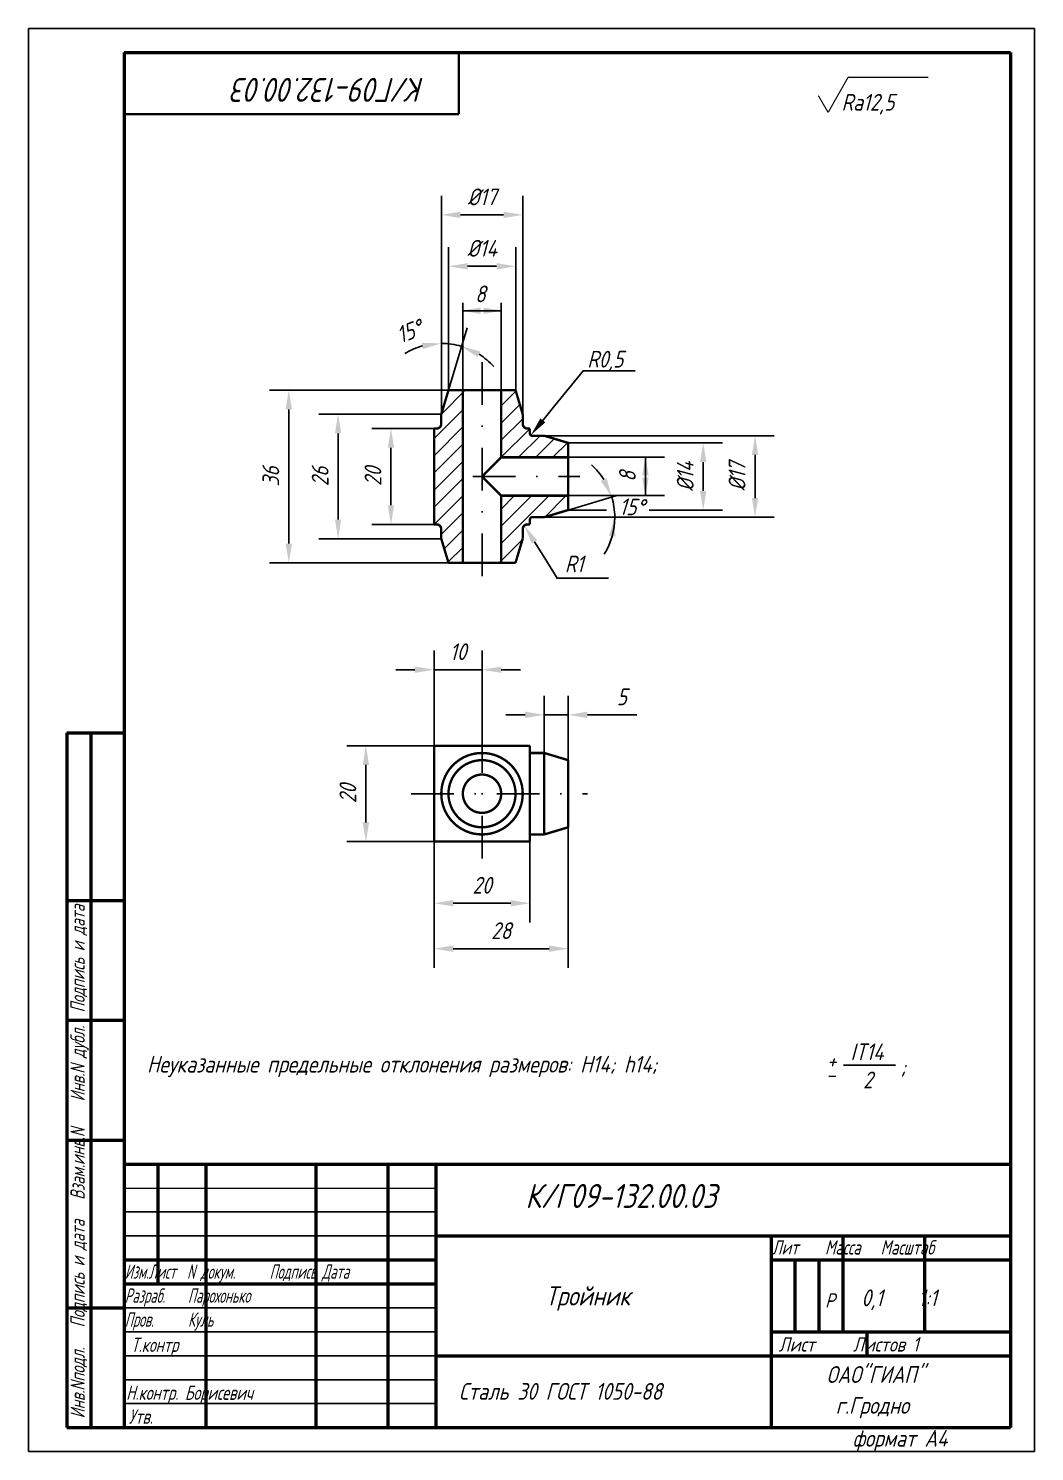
# Model space of a CAD drawing. Header units: inches. Extents: x 0 to 1949, y 0 to 841.
# Drawn here: x 853.2 to 1063.2, y 11.3 to 308.3 of the extents above; entities that cross this region are included whole.
import ezdxf
from ezdxf.enums import TextEntityAlignment as Align

# ---------------------------------------------------------------- set-up
doc = ezdxf.new("R2010")
doc.units = ezdxf.units.IN
doc.header["$LTSCALE"] = 0.7
doc.header["$MEASUREMENT"] = 0
doc.linetypes.add('DASHDOT', pattern=[25.4, 12.7, -6.35, 0, -6.35])
doc.styles.add('ROMANC', font='romanc', dxfattribs={"width": 0.8, "oblique": 15, "height": 3.5})
doc.styles.get("Standard").update_dxf_attribs({"font": 'romand.shx', "width": 0.8, "oblique": 15, "height": 3.5})
doc.dimstyles.get("Standard").update_dxf_attribs({"dimtxt": 3.5, "dimasz": 4, "dimexe": 4, "dimexo": 0, "dimgap": 2, "dimtad": 1, "dimdec": 0, "dimdsep": 46, "dimtxsty": 'Standard', "dimcen": 0.09, "dimadec": 0, "dimazin": 0, "dimtfac": 1, "dimtdec": 0, "dimtmove": 0, "dimatfit": 3, "dimfxl": 0, "dimtolj": 1, "dimtzin": 0, "dimlwd": 25, "dimlwe": 25, "dimarcsym": 0})

# ---------------------------------------------------------------- blocks, each defined once
blk = doc.blocks.new('*D323')
at = {"color": 0, "lineweight": 25}
for p, q in [((937.84, 224.76), (924.84, 224.76)), ((928.84, 220.76), (928.84, 208.76)), ((937.87, 204.76), (924.84, 204.76))]:
    blk.add_line(p, q, dxfattribs=at)
for points in [[(928.17, 220.76), (929.51, 220.76), (928.84, 224.76)], [(928.17, 208.76), (929.51, 208.76), (928.84, 204.76)]]:
    blk.add_solid(points, dxfattribs=at)
at = {"layer": 'DEFPOINTS', "color": 0, "lineweight": 25}
for p in [(937.84, 224.76), (928.84, 204.76), (937.87, 204.76)]:
    blk.add_point(p, dxfattribs=at)
at = {"color": 0, "insert": (925.09, 214.76), "char_height": 3.5, "attachment_point": 5, "rotation": 90}
blk.add_mtext('\\A1;20', dxfattribs=at)
blk = doc.blocks.new('*D324')
at = {"color": 0, "lineweight": 25}
blk.add_line((940.84, 232.76), (944.73, 245.75), dxfattribs=at)
for start, end in [(105.5877, 121.1753), (73.3008, 90), (42.1254, 57.7131)]:
    blk.add_arc((939.35, 227.79), 14.75, start, end, dxfattribs=at)
for points in [[(935.29, 242.66), (935.47, 241.34), (939.35, 242.54)], [(946.95, 239.65), (947.5, 240.86), (943.58, 241.92)]]:
    blk.add_solid(points, dxfattribs=at)
at = {"layer": 'DEFPOINTS', "color": 0, "lineweight": 25}
for p in [(939.35, 265.34), (942.19, 242.26), (940.84, 232.76), (939.34, 227.76), (939.35, 227.79)]:
    blk.add_point(p, dxfattribs=at)
at = {"color": 0, "insert": (932.67, 245.04), "char_height": 3.5, "attachment_point": 5, "rotation": 21.1435}
blk.add_mtext('\\A1;15%%D', dxfattribs=at)
blk = doc.blocks.new('*D331')
at = {"color": 0, "lineweight": 25}
for p, q in [((939.34, 227.76), (913.8, 227.76)), ((917.8, 223.76), (917.8, 205.76)), ((939.34, 201.76), (913.8, 201.76))]:
    blk.add_line(p, q, dxfattribs=at)
for points in [[(917.14, 223.76), (918.47, 223.76), (917.8, 227.76)], [(917.14, 205.76), (918.47, 205.76), (917.8, 201.76)]]:
    blk.add_solid(points, dxfattribs=at)
at = {"layer": 'DEFPOINTS', "color": 0, "lineweight": 25}
for p in [(939.34, 227.76), (917.8, 201.76), (939.34, 201.76)]:
    blk.add_point(p, dxfattribs=at)
at = {"color": 0, "lineweight": 25, "insert": (914.05, 214.76), "char_height": 3.5, "attachment_point": 5, "rotation": 90}
blk.add_mtext('\\A1;26', dxfattribs=at)
blk = doc.blocks.new('*D332')
at = {"color": 0, "lineweight": 25}
for p, q in [((940.84, 232.76), (903.51, 232.76)), ((907.51, 228.76), (907.51, 200.76)), ((940.84, 196.76), (903.51, 196.76))]:
    blk.add_line(p, q, dxfattribs=at)
for points in [[(906.84, 228.76), (908.18, 228.76), (907.51, 232.76)], [(906.84, 200.76), (908.18, 200.76), (907.51, 196.76)]]:
    blk.add_solid(points, dxfattribs=at)
at = {"layer": 'DEFPOINTS', "color": 0, "lineweight": 25}
for p in [(940.84, 232.76), (907.51, 196.76), (940.84, 196.76)]:
    blk.add_point(p, dxfattribs=at)
at = {"color": 0, "lineweight": 25, "insert": (903.76, 214.76), "char_height": 3.5, "attachment_point": 5, "rotation": 90}
blk.add_mtext('\\A1;36', dxfattribs=at)
blk = doc.blocks.new('*D333')
at = {"color": 0, "lineweight": 25}
for p, q in [((960.84, 223.26), (1008.83, 223.26)), ((1004.83, 219.26), (1004.83, 210.26)), ((960.84, 206.26), (1008.83, 206.26))]:
    blk.add_line(p, q, dxfattribs=at)
for points in [[(1004.17, 219.26), (1005.5, 219.26), (1004.83, 223.26)], [(1004.17, 210.26), (1005.5, 210.26), (1004.83, 206.26)]]:
    blk.add_solid(points, dxfattribs=at)
at = {"layer": 'DEFPOINTS', "color": 0, "lineweight": 25}
for p in [(960.84, 223.26), (960.84, 206.26), (1004.83, 206.26)]:
    blk.add_point(p, dxfattribs=at)
at = {"color": 0, "lineweight": 25, "insert": (1001.08, 214.76), "char_height": 3.5, "attachment_point": 5, "rotation": 90}
blk.add_mtext('\\A1;%%C17', dxfattribs=at)
blk = doc.blocks.new('*D334')
at = {"color": 0, "lineweight": 25}
for p, q in [((940.84, 232.76), (940.84, 262.63)), ((954.89, 232.56), (954.89, 262.63)), ((944.84, 258.63), (950.89, 258.63))]:
    blk.add_line(p, q, dxfattribs=at)
for points in [[(944.84, 259.29), (944.84, 257.96), (940.84, 258.63)], [(950.89, 259.29), (950.89, 257.96), (954.89, 258.63)]]:
    blk.add_solid(points, dxfattribs=at)
at = {"layer": 'DEFPOINTS', "color": 0, "lineweight": 25}
for p in [(954.89, 258.63), (940.84, 232.76), (954.89, 232.56)]:
    blk.add_point(p, dxfattribs=at)
at = {"color": 0, "lineweight": 25, "insert": (947.86, 262.38), "char_height": 3.5, "attachment_point": 5}
blk.add_mtext('\\A1;%%C14', dxfattribs=at)
blk = doc.blocks.new('*D335')
at = {"color": 0, "lineweight": 25}
for p, q in [((939.35, 227.79), (939.35, 273.36)), ((956.34, 227.76), (956.34, 273.36)), ((943.35, 269.36), (952.34, 269.36))]:
    blk.add_line(p, q, dxfattribs=at)
for points in [[(943.35, 270.03), (943.35, 268.69), (939.35, 269.36)], [(952.34, 270.03), (952.34, 268.69), (956.34, 269.36)]]:
    blk.add_solid(points, dxfattribs=at)
at = {"layer": 'DEFPOINTS', "color": 0, "lineweight": 25}
for p in [(956.34, 269.36), (939.35, 227.79), (956.34, 227.76)]:
    blk.add_point(p, dxfattribs=at)
at = {"color": 0, "lineweight": 25, "insert": (947.84, 273.11), "char_height": 3.5, "attachment_point": 5}
blk.add_mtext('\\A1;%%C17', dxfattribs=at)
blk = doc.blocks.new('*D325')
at = {"color": 0, "lineweight": 25}
for p, q in [((960.84, 152.87), (960.84, 169.01)), ((965.84, 151.37), (965.84, 169.01)), ((956.84, 165.01), (952.84, 165.01)), ((960.84, 165.01), (965.84, 165.01)), ((969.84, 165.01), (980.19, 165.01))]:
    blk.add_line(p, q, dxfattribs=at)
for points in [[(956.84, 165.68), (956.84, 164.34), (960.84, 165.01)], [(969.84, 165.68), (969.84, 164.34), (965.84, 165.01)]]:
    blk.add_solid(points, dxfattribs=at)
at = {"layer": 'DEFPOINTS', "color": 0, "lineweight": 25}
for p in [(965.84, 165.01), (960.84, 152.87), (965.84, 151.37)]:
    blk.add_point(p, dxfattribs=at)
at = {"color": 0, "lineweight": 25, "insert": (977.02, 168.76), "char_height": 3.5, "attachment_point": 5}
blk.add_mtext('\\A1;5', dxfattribs=at)
blk = doc.blocks.new('*D336')
at = {"color": 0, "lineweight": 25}
for p, q in [((937.84, 158.55), (937.84, 178.43)), ((947.84, 158.55), (947.84, 178.43)), ((933.84, 174.43), (929.84, 174.43)), ((937.84, 174.43), (947.84, 174.43)), ((951.84, 174.43), (955.84, 174.43))]:
    blk.add_line(p, q, dxfattribs=at)
for points in [[(933.84, 175.1), (933.84, 173.77), (937.84, 174.43)], [(951.84, 175.1), (951.84, 173.77), (947.84, 174.43)]]:
    blk.add_solid(points, dxfattribs=at)
at = {"layer": 'DEFPOINTS', "color": 0, "lineweight": 25}
for p in [(947.84, 174.43), (937.84, 158.55), (947.84, 158.55)]:
    blk.add_point(p, dxfattribs=at)
at = {"color": 0, "lineweight": 25, "insert": (942.84, 178.18), "char_height": 3.5, "attachment_point": 5}
blk.add_mtext('\\A1;10', dxfattribs=at)
blk = doc.blocks.new('*D337')
at = {"color": 0, "lineweight": 25}
for p, q in [((937.84, 158.55), (919.6, 158.55)), ((923.6, 154.55), (923.6, 142.55)), ((937.84, 138.55), (919.6, 138.55))]:
    blk.add_line(p, q, dxfattribs=at)
for points in [[(922.94, 154.55), (924.27, 154.55), (923.6, 158.55)], [(922.94, 142.55), (924.27, 142.55), (923.6, 138.55)]]:
    blk.add_solid(points, dxfattribs=at)
at = {"layer": 'DEFPOINTS', "color": 0, "lineweight": 25}
for p in [(937.84, 158.55), (923.6, 138.55), (937.84, 138.55)]:
    blk.add_point(p, dxfattribs=at)
at = {"color": 0, "lineweight": 25, "insert": (919.85, 148.55), "char_height": 3.5, "attachment_point": 5, "rotation": 90}
blk.add_mtext('\\A1;20', dxfattribs=at)
blk = doc.blocks.new('*D338')
at = {"color": 0, "lineweight": 25}
for p, q in [((937.84, 138.55), (937.84, 121.69)), ((957.84, 138.55), (957.84, 121.69)), ((941.84, 125.69), (953.84, 125.69))]:
    blk.add_line(p, q, dxfattribs=at)
for points in [[(941.84, 126.35), (941.84, 125.02), (937.84, 125.69)], [(953.84, 126.35), (953.84, 125.02), (957.84, 125.69)]]:
    blk.add_solid(points, dxfattribs=at)
at = {"layer": 'DEFPOINTS', "color": 0, "lineweight": 25}
for p in [(937.84, 138.55), (957.84, 138.55), (957.84, 125.69)]:
    blk.add_point(p, dxfattribs=at)
at = {"color": 0, "lineweight": 25, "insert": (947.84, 129.44), "char_height": 3.5, "attachment_point": 5}
blk.add_mtext('\\A1;20', dxfattribs=at)
blk = doc.blocks.new('*D339')
at = {"color": 0, "lineweight": 25}
for p, q in [((965.84, 141.55), (965.84, 112.21)), ((937.84, 138.55), (937.84, 112.21)), ((941.84, 116.21), (961.84, 116.21))]:
    blk.add_line(p, q, dxfattribs=at)
for points in [[(941.84, 116.88), (941.84, 115.54), (937.84, 116.21)], [(961.84, 116.88), (961.84, 115.54), (965.84, 116.21)]]:
    blk.add_solid(points, dxfattribs=at)
at = {"layer": 'DEFPOINTS', "color": 0, "lineweight": 25}
for p in [(965.84, 141.55), (937.84, 138.55), (965.84, 116.21)]:
    blk.add_point(p, dxfattribs=at)
at = {"color": 0, "lineweight": 25, "insert": (951.84, 119.96), "char_height": 3.5, "attachment_point": 5}
blk.add_mtext('\\A1;28', dxfattribs=at)

msp = doc.modelspace()

# ---------------------------------------------------------------- linework, layer by layer
for p, q in [((853.17, 308.26), (853.17, 11.26)), ((853.17, 308.26), (1063.17, 308.26)), ((1063.17, 308.26), (1063.17, 11.26)), ((969.04, 236.83), (979.79, 236.83)), ((943.84, 232.76), (943.84, 214.76)), ((965.84, 221.76), (965.84, 214.76)), ((937.84, 204.76), (937.84, 214.76)), ((965.84, 207.76), (965.84, 214.76)), ((963.41, 193.52), (974.21, 193.52)), ((853.17, 11.26), (1063.17, 11.26))]:
    msp.add_line(p, q)
at = {"lineweight": 50}
for p, q in [((873.17, 303.26), (873.17, 16.26)), ((873.17, 303.26), (1058.17, 303.26)), ((1058.17, 303.26), (1058.17, 16.26)), ((861.17, 161.26), (861.17, 16.26)), ((861.17, 161.26), (873.17, 161.26)), ((866.17, 161.26), (866.17, 16.26)), ((861.17, 126.26), (873.17, 126.26)), ((861.17, 101.26), (873.17, 101.26)), ((861.17, 76.26), (873.17, 76.26)), ((873.17, 71.26), (1058.17, 71.26)), ((880.17, 71.26), (880.17, 46.26)), ((890.17, 71.26), (890.17, 16.26)), ((913.17, 71.26), (913.17, 16.26)), ((928.17, 71.26), (928.17, 16.26)), ((938.17, 71.26), (938.17, 16.26)), ((1008.17, 56.26), (1008.17, 16.26)), ((1023.17, 56.26), (1023.17, 36.26)), ((1040.17, 56.26), (1040.17, 36.26)), ((873.17, 51.26), (938.17, 51.26)), ((1008.17, 51.26), (1058.17, 51.26)), ((1013.17, 51.26), (1013.17, 36.26)), ((1018.17, 51.26), (1018.17, 36.26)), ((873.17, 46.26), (938.17, 46.26)), ((861.17, 41.26), (873.17, 41.26)), ((1008.17, 36.26), (1058.17, 36.26)), ((1028.17, 36.26), (1028.17, 31.26)), ((861.17, 16.26), (1058.17, 16.26))]:
    msp.add_line(p, q, dxfattribs=at)
at = {"color": 0, "linetype": 'ByBlock'}
for p, q in [((943.84, 232.76), (943.84, 251.03)), ((951.84, 232.76), (951.84, 251.03)), ((943.84, 249.36), (951.84, 249.36)), ((963.07, 229.58), (969.02, 236.9)), ((960.54, 226.47), (963.07, 229.58)), ((958.81, 201.11), (960.92, 197.72)), ((960.92, 197.72), (963.54, 193.53)), ((937.84, 158.55), (937.84, 171.26)), ((947.84, 158.55), (947.84, 171.26)), ((937.84, 158.55), (924.39, 158.55)), ((965.84, 141.55), (965.84, 115.92)), ((937.84, 138.55), (924.39, 138.55)), ((937.84, 138.55), (937.84, 115.92)), ((937.84, 137.16), (937.84, 124.25)), ((957.84, 138.55), (957.84, 124.25))]:
    msp.add_line(p, q, dxfattribs=at)
at = {"linetype": 'DASHDOT'}
for p, q in [((947.84, 238.59), (947.84, 189.75)), ((945.95, 214.76), (968.25, 214.76)), ((947.84, 161.83), (947.84, 134.13)), ((933.06, 148.55), (969.88, 148.55))]:
    msp.add_line(p, q, dxfattribs=at)
at = {"color": 0}
for p, q in [((939.35, 227.79), (944.31, 232.76)), ((951.84, 229.5), (954.89, 232.56)), ((951.84, 225.91), (955.72, 229.8)), ((937.84, 222.69), (943.84, 228.69)), ((951.84, 222.32), (956.34, 226.82)), ((937.84, 219.1), (943.84, 225.1)), ((951.87, 218.76), (957.84, 224.73)), ((955.46, 218.76), (959.96, 223.26)), ((937.84, 215.5), (943.84, 221.5)), ((959.05, 218.76), (962.92, 222.63)), ((962.64, 218.76), (965.69, 221.8)), ((937.84, 211.91), (943.84, 217.91)), ((937.84, 208.32), (943.84, 214.32)), ((965.42, 210.76), (965.84, 211.18)), ((937.87, 204.76), (943.84, 210.73)), ((951.84, 207.95), (954.64, 210.76)), ((951.84, 204.36), (958.23, 210.76)), ((951.84, 200.77), (961.83, 210.76)), ((960.95, 206.29), (965.42, 210.76)), ((939.34, 202.64), (943.84, 207.14)), ((939.96, 199.67), (943.84, 203.54)), ((940.79, 196.91), (943.84, 199.95)), ((951.84, 197.18), (956.3, 201.64)), ((951.42, 196.76), (951.84, 197.18))]:
    msp.add_line(p, q, dxfattribs=at)
at = {"lineweight": 25}
for p, q in [((965.84, 221.76), (998.01, 221.76)), ((965.84, 218.76), (985.94, 218.76)), ((981.94, 218.76), (981.94, 210.76)), ((994.01, 217.76), (994.01, 211.76)), ((965.84, 210.76), (985.94, 210.76)), ((965.84, 207.76), (975.8, 210.75)), ((965.84, 207.76), (973.8, 207.76)), ((982.73, 207.76), (998.01, 207.76)), ((1023.32, 91.91), (1034.15, 91.91)), ((873.17, 61.26), (938.17, 61.26)), ((873.17, 56.26), (938.17, 56.26)), ((873.17, 41.26), (938.17, 41.26)), ((873.17, 36.26), (938.17, 36.26)), ((873.17, 31.26), (938.17, 31.26)), ((873.17, 26.26), (938.17, 26.26)), ((873.17, 21.26), (938.17, 21.26))]:
    msp.add_line(p, q, dxfattribs=at)
at = {"lineweight": 15}
msp.add_line((873.17, 66.26), (938.17, 66.26), dxfattribs=at)
at = {"color": 1, "lineweight": 50}
for p, q in [((938.17, 56.26), (1058.17, 56.26)), ((938.17, 31.26), (1058.17, 31.26))]:
    msp.add_line(p, q, dxfattribs=at)
for points, const_width in [([(943.02, 290.38), (943.02, 303.38)], 0.5), ([(1020.09, 290.73), (1024.25, 298.07)], 0.25), ([(1024.25, 298.07), (1041, 298.07)], 0.3), ([(1018.05, 294.23), (1020.09, 290.73)], 0.25), ([(873.02, 290.38), (943.02, 290.38)], 0.5), ([(940.84, 232.76), (939.34, 227.76)], 0.5), ([(940.84, 232.76), (954.84, 232.76)], 0.5), ([(943.84, 196.76), (943.84, 232.76)], 0.5), ([(951.84, 232.76), (951.84, 218.76)], 0.5), ([(954.84, 232.76), (956.34, 227.76)], 0.5), ([(939.34, 227.76), (939.34, 225.76)], 0.5), ([(956.34, 227.76), (956.34, 225.76)], 0.5), ([(937.84, 224.76), (938.34, 224.76)], 0.5), ([(937.84, 224.76), (937.84, 204.76)], 0.5), ([(957.34, 224.76), (957.84, 224.76)], 0.5), ([(957.84, 224.76), (957.84, 223.76)], 0.5), ([(958.34, 223.26), (960.84, 223.26)], 0.5), ([(965.84, 221.76), (960.84, 223.26)], 0.5), ([(965.84, 221.76), (965.84, 207.76)], 0.5), ([(951.84, 218.76), (947.84, 214.76)], 0.5), ([(951.84, 218.76), (965.84, 218.76)], 0.5), ([(947.84, 214.76), (951.84, 210.76)], 0.5), ([(951.84, 210.76), (965.84, 210.76)], 0.5), ([(951.84, 196.76), (951.84, 210.76)], 0.5), ([(965.84, 207.76), (960.84, 206.26)], 0.5), ([(937.84, 204.76), (938.34, 204.76)], 0.5), ([(957.34, 204.76), (957.84, 204.76)], 0.5), ([(957.84, 204.76), (957.84, 205.76)], 0.5), ([(958.34, 206.26), (960.84, 206.26)], 0.5), ([(939.34, 201.76), (939.34, 203.76)], 0.5), ([(940.84, 196.76), (939.34, 201.76)], 0.5), ([(954.84, 196.76), (956.34, 201.76)], 0.5), ([(956.34, 201.76), (956.34, 203.76)], 0.5), ([(940.84, 196.76), (954.84, 196.76)], 0.5), ([(937.84, 158.55), (957.84, 158.55)], 0.5), ([(937.84, 158.55), (937.84, 138.55)], 0.5), ([(957.84, 158.55), (957.84, 138.55)], 0.5), ([(957.84, 157.05), (960.84, 157.05)], 0.5), ([(960.84, 157.05), (960.84, 140.05)], 0.5), ([(960.84, 157.05), (965.84, 155.55)], 0.5), ([(965.84, 155.55), (965.84, 141.55)], 0.5), ([(957.84, 140.05), (960.84, 140.05)], 0.5), ([(965.84, 141.55), (960.84, 140.05)], 0.5), ([(937.84, 138.55), (957.84, 138.55)], 0.5)]:
    msp.add_lwpolyline(points, dxfattribs=dict(const_width=const_width))
at = {"const_width": 0.5}
for points in [[(938.34, 224.76, 0.414214), (939.34, 225.76, 0.414214)], [(956.34, 225.76, 0.414214), (957.34, 224.76, 0.414214)], [(957.84, 223.76, 0.414214), (958.34, 223.26, 0.414214)], [(939.34, 203.76, 0.414214), (938.34, 204.76, 0.414214)], [(957.34, 204.76, 0.414214), (956.34, 203.76, 0.414214)], [(958.34, 206.26, 0.414214), (957.84, 205.76, 0.414214)], [(939.34, 148.55, -1), (956.34, 148.55, -1)], [(940.84, 148.55, -1), (954.84, 148.55, -1)], [(943.84, 148.55, -1), (951.84, 148.55, -1)], [(939.34, 148.55, 1), (956.34, 148.55, 1)], [(940.84, 148.55, 1), (954.84, 148.55, 1)], [(943.84, 148.55, 1), (951.84, 148.55, 1)]]:
    msp.add_lwpolyline(points, format="xyb", dxfattribs=at)
at = {"lineweight": 25}
for start, end in [(32.3437, 47.9882), (0, 16.6992), (328.4095, 0), (337.5964, 344.3555)]:
    msp.add_arc((960.84, 206.26), 14.7, start, end, dxfattribs=at)
at = {"color": 0, "linetype": 'ByBlock'}
for points in [[(947.57, 250.02), (947.57, 248.69), (943.57, 249.36)], [(948.18, 250.02), (948.18, 248.69), (952.18, 249.36)], [(961.06, 226.05), (960.03, 226.89), (958.02, 223.37)], [(958.24, 200.76), (959.37, 201.46), (956.69, 204.5)]]:
    msp.add_solid(points, dxfattribs=at)
at = {"lineweight": 25}
for points in [[(993.35, 217.76), (994.68, 217.76), (994.01, 221.76)], [(981.28, 215.03), (982.61, 215.03), (981.94, 219.03)], [(973.86, 214.4), (972.64, 213.84), (974.91, 210.48)], [(981.28, 214.5), (982.61, 214.5), (981.94, 210.5)], [(993.35, 211.76), (994.68, 211.76), (994.01, 207.76)], [(974.33, 202.39), (975.65, 202.2), (975.53, 206.26)]]:
    msp.add_solid(points, dxfattribs=at)
at = {"layer": 'DEFPOINTS', "color": 0, "linetype": 'ByBlock'}
for p in [(956.34, 262.34), (954.84, 251.72), (951.84, 249.36), (940.84, 232.76), (943.84, 232.76), (951.84, 232.76), (954.84, 232.76), (939.35, 227.79), (939.35, 227.79), (956.34, 227.76), (956.7, 224.99), (957.84, 224.73), (958.02, 223.37), (958.34, 223.76), (960.84, 223.26), (965.84, 221.76), (965.84, 218.76), (965.84, 210.76), (976.69, 210.76), (960.95, 206.29), (965.84, 207.76), (1004.14, 207.76), (1011.57, 206.29), (956.55, 204.37), (957.34, 203.76), (957.84, 204.76), (999.28, 204.76), (921.2, 201.76), (939.34, 201.76), (947.84, 168.26), (937.84, 158.55), (937.84, 158.55), (947.84, 158.55), (965.84, 141.55), (927.39, 138.55), (937.84, 138.55), (937.84, 138.55), (937.84, 137.16), (957.84, 137.16), (957.84, 127.25), (965.84, 118.92)]:
    msp.add_point(p, dxfattribs=at)

# ---------------------------------------------------------------- texts
at = {"color": 0, "linetype": 'ByBlock', "style": 'ROMANC', "oblique": 15, "width": 0.8}
msp.add_text('8', height=3.5, dxfattribs=at).set_placement((947.49, 252.86), align=Align.MIDDLE_CENTER)
at = {"lineweight": 35, "insert": (935.9, 292.95), "char_height": 5, "width": 116.2188, "attachment_point": 1, "rotation": 180}
msp.add_mtext('К/Г09-132.00.03 ', dxfattribs=at)
at = {"lineweight": 25, "attachment_point": 1}
for s, insert, char_height, width in [('Ra12,5', (1022.88, 294.61), 3.5, 29.1251), ('R0,5', (969.81, 240.99), 3.5, 12.1908), ('R1', (965.13, 198.26), 3.5, 14.8628), ('IT14', (1024.76, 96.43), 3.5, 19.7907), (' Неуказанные предельные отклонения размеров: H14; h14; ', (876.06, 93.85), 3.5, 158.004), ('+', (1019.82, 94.61), 3.5, 4.3989), ('-', (1019.59, 91.68), 3.5, 6.6548), ('2', (1027.38, 90.56), 3.5, 17.1446), (';', (1035.2, 93.28), 3.5, 9.0235), ('{\\W0.7;Лит    Масса   Масштаб}', (1008.37, 55.37), 3, 48.3624), ('{\\W0.6; Изм.Лист  N докум.      Подпись Дата\\P Разраб.    Парохонько\\P Пров.      Куль}', (872.09, 50.31), 3, 75.9719), ('0,1    1:1', (1027.02, 45.09), 3.5, 30.5998), ('Р', (1019.45, 44.29), 3, 4.7355), ('{\\W0.7;Т.контр}', (874.6, 35.05), 3, 65.7648), ('Лист     Листов 1', (1009.78, 35.12), 3, 49.4707), ('{\\W0.7; Н.контр. Борисевич}', (872.16, 25.04), 3, 40.546), ('Сталь 30 ГОСТ 1050-88', (943.02, 25.57), 3.5, 67.3789), ('г.Гродно', (1021.67, 22.64), 3.5, 35.0627), ('{\\W0.7;Утв.     }', (874.09, 20.05), 3, 39.2217), ('формат А4', (1025.19, 15.77), 3.5, 32.7454)]:
    msp.add_mtext(s, dxfattribs=dict(at, insert=insert, char_height=char_height, width=width))
at = {"lineweight": 25, "char_height": 3.5, "attachment_point": 5}
for s, insert, rotation in [('%%C14', (990.26, 214.76), 90), ('\\A1;8', (978.19, 214.76), 90), ('15°', (979.14, 208.4), 357.7549)]:
    msp.add_mtext(s, dxfattribs=dict(at, insert=insert, rotation=rotation))
at = {"lineweight": 25, "insert": (861.93, 16.78), "char_height": 3, "width": 144.2887, "attachment_point": 1, "rotation": 90}
msp.add_mtext('{\\W0.7; Инв.Nподл.   Подпись и дата   Взам.инв.N    Инв.N дубл.  Подпись и дата}', dxfattribs=at)
at = {"lineweight": 35, "attachment_point": 1}
for s, insert, char_height, width in [('К/Г09-132.00.03', (956.9, 67.1), 5, 116.2188), ('ОАО"ГИАП"', (1019.75, 29.08), 3.5, 36.171)]:
    msp.add_mtext(s, dxfattribs=dict(at, insert=insert, char_height=char_height, width=width))
at = {"lineweight": 30, "insert": (961.09, 45.74), "char_height": 4, "width": 61.9449, "attachment_point": 1}
msp.add_mtext('Тройник', dxfattribs=at)

# ---------------------------------------------------------------- dimensions: what is measured, and where the dimension line sits
at = {"lineweight": 25}
for base, p1, p2, text, picture, middle in [((956.34, 269.36), (939.35, 227.79), (956.34, 227.76), '%%C17', '*D335', (947.84, 273.11)), ((954.89, 258.63), (940.84, 232.76), (954.89, 232.56), '%%C14', '*D334', (947.86, 262.38))]:
    dim = msp.add_linear_dim(base=base, p1=p1, p2=p2, text=text, dimstyle='Standard', dxfattribs=at)
    dim.commit()
    dim.dimension.update_dxf_attribs({"geometry": picture, "text_midpoint": middle})
dim = msp.add_angular_dim_2l(base=(942.19, 242.26), line1=((939.35, 227.79), (939.35, 265.34)), line2=((940.84, 232.76), (939.34, 227.76)), text='15%%D', dimstyle='Standard')
dim.commit()
dim.dimension.update_dxf_attribs({"geometry": '*D324', "text_midpoint": (934.03, 241.55), "dimtype": 162})
for base, p1, p2, picture, middle in [((907.51, 196.76), (940.84, 232.76), (940.84, 196.76), '*D332', (903.76, 214.76)), ((917.8, 201.76), (939.34, 227.76), (939.34, 201.76), '*D331', (914.05, 214.76)), ((923.6, 138.55), (937.84, 158.55), (937.84, 138.55), '*D337', (919.85, 148.55))]:
    dim = msp.add_linear_dim(base=base, p1=p1, p2=p2, angle=90, dimstyle='Standard', dxfattribs=at)
    dim.commit()
    dim.dimension.update_dxf_attribs({"geometry": picture, "text_midpoint": middle})
dim = msp.add_linear_dim(base=(928.84, 204.76), p1=(937.84, 224.76), p2=(937.87, 204.76), angle=90, text='20', dimstyle='Standard')
dim.commit()
dim.dimension.update_dxf_attribs({"geometry": '*D323', "text_midpoint": (925.09, 214.76)})
dim = msp.add_linear_dim(base=(1004.83, 206.26), p1=(960.84, 223.26), p2=(960.84, 206.26), angle=90, text='%%C<>', dimstyle='Standard', dxfattribs=at)
dim.commit()
dim.dimension.update_dxf_attribs({"geometry": '*D333', "text_midpoint": (1001.08, 214.76)})
for base, p1, p2, picture, middle in [((947.84, 174.43), (937.84, 158.55), (947.84, 158.55), '*D336', (942.84, 178.18)), ((965.84, 165.01), (960.84, 152.87), (965.84, 151.37), '*D325', (977.02, 168.76)), ((965.84, 116.21), (937.84, 138.55), (965.84, 141.55), '*D339', (951.84, 119.96)), ((957.84, 125.69), (937.84, 138.55), (957.84, 138.55), '*D338', (947.84, 129.44))]:
    dim = msp.add_linear_dim(base=base, p1=p1, p2=p2, dimstyle='Standard', dxfattribs=at)
    dim.commit()
    dim.dimension.update_dxf_attribs({"geometry": picture, "text_midpoint": middle})

doc.saveas('drawing.dxf')
